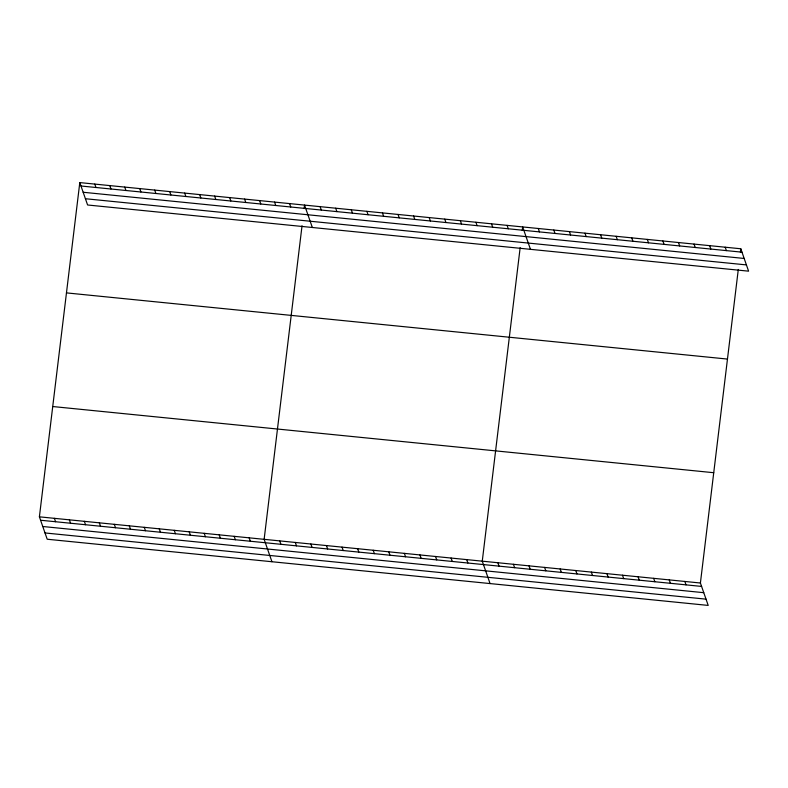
<?xml version="1.0" encoding="UTF-8"?>
<svg xmlns="http://www.w3.org/2000/svg" width="788" height="788" viewBox="0 0 788 788"><rect width="100%" height="100%" fill="white"/><g stroke="black" fill="none" stroke-linecap="round" stroke-linejoin="round"><path stroke-width="1.18" d="M738.297 269.457L700.404 583.012L708.205 605.411L47.201 539.228L39.4 516.83L79.795 182.589L740.799 248.772L748.6 271.171L87.596 204.988L79.795 182.589M302.04 225.772L264.138 539.327L271.939 561.726M304.119 208.544L304.542 205.097L312.344 227.496M520.169 247.619L482.266 561.164L490.067 583.573M522.257 230.382L522.671 226.934L530.472 249.333M740.385 252.219L740.799 248.772M80.987 185.998L741.991 252.18M83.164 192.262L744.168 258.454M85.419 198.724L746.413 264.906M66.468 292.89L727.472 359.072M52.727 406.529L713.731 472.711M39.4 516.83L700.404 583.012M40.582 520.238L701.586 586.42M42.769 526.502L703.773 592.684M45.015 532.954L706.018 599.146M725.216 247.215L726.408 250.623M709.633 245.659L710.825 249.067M694.061 244.093L695.243 247.501M678.478 242.537L679.66 245.945M662.895 240.97L664.087 244.379M647.312 239.414L648.504 242.822M631.73 237.858L632.922 241.266M616.157 236.292L617.339 239.7M600.574 234.735L601.756 238.143M584.991 233.179L586.183 236.587M569.409 231.613L570.601 235.021M684.821 581.445L686.003 584.854M553.826 230.057L555.018 233.465M669.239 579.889L670.43 583.297M538.253 228.49L539.435 231.899M653.656 578.333L654.848 581.741M638.073 576.767L639.265 580.175M507.088 225.378L508.28 228.786M622.5 575.21L623.682 578.619M491.505 223.812L492.697 227.22M606.918 573.654L608.1 577.062M475.922 222.255L477.114 225.663M591.335 572.088L592.527 575.496M460.35 220.689L461.532 224.097M575.752 570.532L576.944 573.94M444.767 219.133L445.949 222.541M560.17 568.966L561.361 572.374M429.184 217.577L430.376 220.985M544.597 567.409L545.779 570.817M413.601 216.011L414.793 219.419M529.014 565.853L530.196 569.261M398.019 214.454L399.211 217.862M513.431 564.287L514.623 567.695M382.446 212.898L383.628 216.306M497.849 562.73L499.04 566.139M366.863 211.332L368.045 214.74M351.281 209.775L352.472 213.184M466.693 559.608L467.875 563.016M335.698 208.209L336.89 211.617M451.11 558.052L452.292 561.46M320.115 206.653L321.307 210.061M435.528 556.486L436.719 559.894M419.945 554.929L421.137 558.337M289.56 203.59L290.742 206.998M404.362 553.373L405.554 556.781M274.579 202.092L275.761 205.501M388.789 551.807L389.971 555.215M259.587 200.595L260.779 204.003M373.207 550.251L374.389 553.659M244.605 199.088L245.797 202.496M357.624 548.684L358.816 552.092M229.623 197.591L230.815 200.999M342.041 547.128L343.233 550.536M214.641 196.094L215.833 199.502M326.459 545.572L327.65 548.98M199.659 194.597L200.851 198.005M310.886 544.006L312.068 547.414M184.678 193.09L185.869 196.498M295.303 542.449L296.485 545.857M169.696 191.592L170.878 195M279.72 540.883L280.912 544.291M154.714 190.095L155.896 193.503M139.732 188.588L140.914 191.996M249.156 537.83L250.348 541.238M124.75 187.091L125.932 190.499M234.174 536.332L235.366 539.741M109.768 185.594L110.95 189.002M219.192 534.825L220.384 538.234M94.787 184.087L95.969 187.495M204.21 533.328L205.392 536.736M189.228 531.831L190.41 535.239M174.246 530.324L175.428 533.732M159.265 528.827L160.447 532.235M144.283 527.33L145.465 530.738M129.301 525.823L130.483 529.231M114.309 524.325L115.501 527.733M99.327 522.828L100.519 526.236M84.346 521.321L85.537 524.729M69.364 519.824L70.556 523.232M54.382 518.327L55.574 521.735"/></g></svg>
